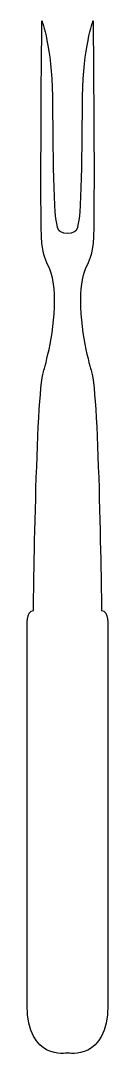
# Model space of a CAD drawing. Header units: centimetres. Extents: x -0.7 to 0.7, y -8.8 to 8.7.
import ezdxf

# ---------------------------------------------------------------- set-up
doc = ezdxf.new("R2010")
doc.units = ezdxf.units.CM
doc.header["$MEASUREMENT"] = 0
doc.layers.add('Camada 1', color=7, linetype='Continuous')

msp = doc.modelspace()

# ---------------------------------------------------------------- linework, layer by layer
at = {"layer": 'Camada 1'}
msp.add_open_spline([(0.57302, -1.23195), (0.57302, -1.23195), (0.52865, 2.43168), (0.40403, 2.77397), (0.40403, 2.77397), (0.40403, 2.77397), (0.21731, 3.37865), (0.21731, 3.97444), (0.21731, 3.97444), (0.21731, 4.5702), (0.39522, 4.52588), (0.43078, 4.93496), (0.43078, 4.93496), (0.46634, 5.34403), (0.43078, 8.66969), (0.43078, 8.66969), (0.43078, 8.66969), (0.43078, 8.66969), (0.26176, 8.21611), (0.25285, 7.40702), (0.25285, 7.40702), (0.24393, 6.59779), (0.25285, 5.29051), (0.15514, 5.16613), (0.15514, 5.16613), (0.15514, 5.16613), (0.10196, 5.10181), (-0.00009, 5.1017), (-0.00009, 5.1017), (-0.10193, 5.10181), (-0.15508, 5.16613), (-0.15508, 5.16613), (-0.15508, 5.16613), (-0.25295, 5.29051), (-0.24403, 6.59779), (-0.25295, 7.40702), (-0.25295, 7.40702), (-0.26187, 8.21611), (-0.43083, 8.66968), (-0.43083, 8.66968), (-0.43083, 8.66968), (-0.43083, 8.66968), (-0.46623, 5.34403), (-0.43083, 4.93495), (-0.43083, 4.93495), (-0.39514, 4.52588), (-0.21736, 4.5702), (-0.21736, 3.97443), (-0.21736, 3.97443), (-0.21736, 3.37864), (-0.4041, 2.77396), (-0.4041, 2.77396), (-0.4041, 2.77396), (-0.5286, 2.43165), (-0.57307, -1.23195), (-0.57307, -1.23195), (-0.57307, -1.23195), (-0.69965, -1.23195), (-0.67835, -1.51206), (-0.67835, -1.51206), (-0.67835, -1.51206), (-0.67835, -2.15233), (-0.67835, -6.90086), (-0.67835, -7.85452), (-0.67835, -7.85452), (-0.67835, -8.80054), (-0.01083, -8.66391), (-0.00006, -8.66153), (-0.00006, -8.66153), (0.01084, -8.66391), (0.67836, -8.80054), (0.67836, -7.85452), (0.67836, -7.85452), (0.67836, -6.90086), (0.67836, -2.15233), (0.67836, -1.51206), (0.67836, -1.51206), (0.67835, -1.51207), (0.69976, -1.23195), (0.57302, -1.23195)], degree=3, knots=[0, 0, 0, 0, 0.04761905, 0.04761905, 0.04761905, 0.04761905, 0.0952381, 0.0952381, 0.0952381, 0.0952381, 0.14285714, 0.14285714, 0.14285714, 0.14285714, 0.19047619, 0.19047619, 0.19047619, 0.19047619, 0.23809524, 0.23809524, 0.23809524, 0.23809524, 0.28571429, 0.28571429, 0.28571429, 0.28571429, 0.33333333, 0.33333333, 0.33333333, 0.33333333, 0.38095238, 0.38095238, 0.38095238, 0.38095238, 0.42857143, 0.42857143, 0.42857143, 0.42857143, 0.47619048, 0.47619048, 0.47619048, 0.47619048, 0.52380952, 0.52380952, 0.52380952, 0.52380952, 0.57142857, 0.57142857, 0.57142857, 0.57142857, 0.61904762, 0.61904762, 0.61904762, 0.61904762, 0.66666667, 0.66666667, 0.66666667, 0.66666667, 0.71428571, 0.71428571, 0.71428571, 0.71428571, 0.76190476, 0.76190476, 0.76190476, 0.76190476, 0.80952381, 0.80952381, 0.80952381, 0.80952381, 0.85714286, 0.85714286, 0.85714286, 0.85714286, 0.9047619, 0.9047619, 0.9047619, 0.9047619, 1, 1, 1, 1], dxfattribs=at)

doc.saveas('drawing.dxf')
